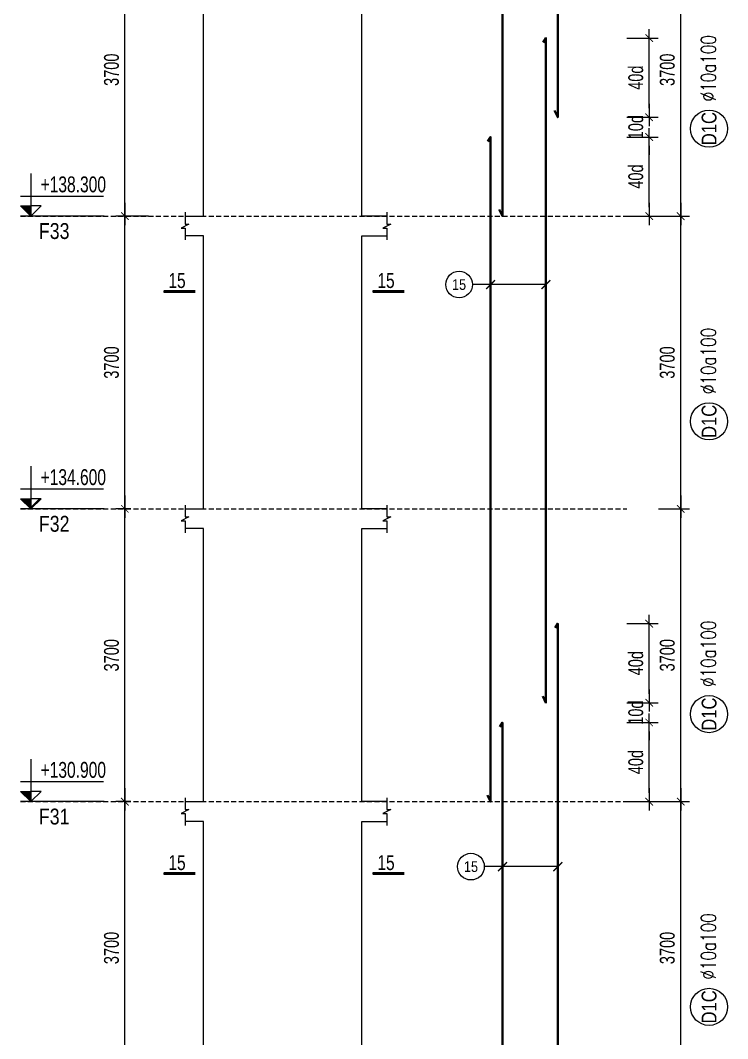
# Model space of a CAD drawing. Header units: millimetres. Extents: x 415878 to 795945, y 85573 to 378758.
# Drawn here: x 762601 to 771544, y 344523 to 357393 of the extents above; entities that cross this region are included whole.
import ezdxf
from ezdxf.enums import TextEntityAlignment as Align
from ezdxf.xclip import XClip

# ---------------------------------------------------------------- set-up
doc = ezdxf.new("R2010")
doc.units = ezdxf.units.MM
doc.linetypes.add('DASHED2', pattern=[9.524999999999999, 6.35, -3.175])
doc.layers.get('0').update_dxf_attribs({"lineweight": 20})
doc.layers.get('Defpoints').update_dxf_attribs({"color": 151, "lineweight": 9})
for name, color, linetype, lineweight in [('NDC_S_ANNO', 7, 'Continuous', 20), ('NDC_S_CONTINUOUS', 3, 'Continuous', 20), ('NDC_S_DIM', 1, 'Continuous', 15), ('NDC_S_ENG TITLE', 3, 'Continuous', 20), ('NDC_S_HATCH MATERIAL', 8, 'Continuous', 13), ('NDC_S_LEADER', 1, 'Continuous', 15), ('NDC_S_REBAR NO.', 7, 'Continuous', 20), ('NDC_S_REBAR NO. BOX', 1, 'Continuous', 9), ('NDC_S_STIRRUP', 4, 'Continuous', 40), ('NDC_S_TEXT SYMBOL', 7, 'Continuous', 20), ('NDC_S_VN TEXT', 7, 'Continuous', 20)]:
    doc.layers.add(name, color=color, linetype=linetype, lineweight=lineweight)
doc.styles.add('NDC_ANNO', font='', dxfattribs={"width": 0.8})
doc.styles.add('NDC_ARIAL', font='arial.ttf', dxfattribs={"width": 0.85})
doc.styles.add('NDC_DIM', font='', dxfattribs={"width": 0.75})
doc.styles.add('NDC_ROMANS', font='romans.shx', dxfattribs={"width": 0.7})
doc.styles.add('NDC_VIE TXT', font='arial.ttf', dxfattribs={"width": 0.8})
doc.styles.get('NDC_ANNO').set_extended_font_data('Dotum')
doc.styles.get('NDC_DIM').set_extended_font_data('Dotum')
doc.dimstyles.new('NDC_dim_75', dxfattribs={"dimscale": 75, "dimtxt": 2.5, "dimasz": 1.5, "dimexe": 1.5, "dimexo": 2.5, "dimgap": 1, "dimtad": 1, "dimdec": 0, "dimzin": 0, "dimdsep": 46, "dimtxsty": 'NDC_DIM', "dimblk": 'DIMMARK', "dimcen": 0.09, "dimdle": 1.2, "dimclrd": 1, "dimclre": 1, "dimclrt": 3, "dimadec": 0, "dimazin": 0, "dimtfac": 1, "dimtdec": 0, "dimtix": 1, "dimtofl": 0, "dimtmove": 0, "dimatfit": 3, "dimfxl": 8, "dimfxlon": 1, "dimtolj": 1, "dimtzin": 0, "dimarcsym": 0})

# ---------------------------------------------------------------- blocks, each defined once
blk = doc.blocks.new('DIMMARK')
at = {"layer": 'NDC_S_DIM', "color": 1}
blk.add_line((-1.5, 0), (1, 0), dxfattribs=at)
at = {"layer": 'NDC_S_DIM', "color": 2, "const_width": 0.1}
blk.add_lwpolyline([(-0.4242640687119285, -0.4242640687119285), (0.4242640687119285, 0.4242640687119285)], dxfattribs=at)
blk = doc.blocks.new('*D694')
at = {"layer": 'Defpoints', "color": 0, "transparency": 16777216}
for p in [(477507.7895050017, 232229.3984995191), (477770.0957627477, 232229.3984995191), (477770.0957627475, 228529.3984995191)]:
    blk.add_point(p, dxfattribs=at)
at = {"layer": 'NDC_S_HATCH MATERIAL', "color": 1, "lineweight": -2, "transparency": 16777216}
for p, q in [((477582.5957627477, 232229.3984995191), (477395.2895050017, 232229.3984995191)), ((477507.7895050017, 228641.8984995191), (477507.7895050017, 232116.8984995191)), ((477582.5957627475, 228529.3984995191), (477395.2895050017, 228529.3984995191))]:
    blk.add_line(p, q, dxfattribs=at)
at = {"layer": 'NDC_S_HATCH MATERIAL', "color": 1, "lineweight": -2, "transparency": 16777216, "xscale": 112.5, "yscale": 112.5, "zscale": 112.5}
for p, rotation in [((477507.7895050017, 232229.3984995191), 90), ((477507.7895050017, 228529.3984995191), 270)]:
    blk.add_blockref('DIMMARK', p, dxfattribs=dict(at, rotation=rotation))
at = {"layer": 'NDC_S_HATCH MATERIAL', "color": 3, "transparency": 16777216, "insert": (477339.0395050017, 230379.3984995192), "char_height": 187.5, "attachment_point": 5, "rotation": 90, "style": 'NDC_DIM'}
blk.add_mtext('\\A1;3700', dxfattribs=at)
blk = doc.blocks.new('*D695')
at = {"layer": 'Defpoints', "color": 0, "transparency": 16777216}
for p in [(477507.789505002, 235929.3984995191), (477770.0957627477, 235929.3984995191), (477770.0957627477, 232229.3984995191)]:
    blk.add_point(p, dxfattribs=at)
at = {"layer": 'NDC_S_HATCH MATERIAL', "color": 1, "lineweight": -2, "transparency": 16777216}
for p, q in [((477582.5957627477, 235929.3984995191), (477395.289505002, 235929.3984995191)), ((477507.789505002, 232341.8984995191), (477507.789505002, 235816.8984995191)), ((477582.5957627477, 232229.3984995191), (477395.289505002, 232229.3984995191))]:
    blk.add_line(p, q, dxfattribs=at)
at = {"layer": 'NDC_S_HATCH MATERIAL', "color": 1, "lineweight": -2, "transparency": 16777216, "xscale": 112.5, "yscale": 112.5, "zscale": 112.5}
for p, rotation in [((477507.789505002, 235929.3984995191), 90), ((477507.789505002, 232229.3984995191), 270)]:
    blk.add_blockref('DIMMARK', p, dxfattribs=dict(at, rotation=rotation))
at = {"layer": 'NDC_S_HATCH MATERIAL', "color": 3, "transparency": 16777216, "insert": (477339.0395050019, 234079.3984995192), "char_height": 187.5, "attachment_point": 5, "rotation": 90, "style": 'NDC_DIM'}
blk.add_mtext('\\A1;3700', dxfattribs=at)
blk = doc.blocks.new('*D696')
at = {"layer": 'Defpoints', "color": 0, "transparency": 16777216}
for p in [(477507.7895050022, 239629.3984995191), (477992.8392380259, 239629.3984995191), (477770.0957627477, 235929.3984995191)]:
    blk.add_point(p, dxfattribs=at)
at = {"layer": 'NDC_S_HATCH MATERIAL', "color": 1, "lineweight": -2, "transparency": 16777216}
for p, q in [((477805.3392380259, 239629.3984995191), (477395.2895050022, 239629.3984995191)), ((477507.7895050022, 236041.8984995191), (477507.7895050022, 239516.8984995191)), ((477582.5957627477, 235929.3984995191), (477395.2895050022, 235929.3984995191))]:
    blk.add_line(p, q, dxfattribs=at)
at = {"layer": 'NDC_S_HATCH MATERIAL', "color": 1, "lineweight": -2, "transparency": 16777216, "xscale": 112.5, "yscale": 112.5, "zscale": 112.5}
for p, rotation in [((477507.7895050022, 239629.3984995191), 90), ((477507.7895050022, 235929.3984995191), 270)]:
    blk.add_blockref('DIMMARK', p, dxfattribs=dict(at, rotation=rotation))
at = {"layer": 'NDC_S_HATCH MATERIAL', "color": 3, "transparency": 16777216, "insert": (477339.0395050021, 237779.3984995192), "char_height": 187.5, "attachment_point": 5, "rotation": 90, "style": 'NDC_DIM'}
blk.add_mtext('\\A1;3700', dxfattribs=at)
blk = doc.blocks.new('*D697')
at = {"layer": 'Defpoints', "color": 0, "transparency": 16777216}
for p in [(477507.7895050024, 243329.3984995191), (477992.8392380259, 243329.3984995191), (477992.8392380259, 239629.3984995191)]:
    blk.add_point(p, dxfattribs=at)
at = {"layer": 'NDC_S_HATCH MATERIAL', "color": 1, "lineweight": -2, "transparency": 16777216}
for p, q in [((477805.3392380259, 243329.3984995191), (477395.2895050024, 243329.3984995191)), ((477507.7895050024, 239741.8984995191), (477507.7895050024, 243216.8984995191)), ((477805.3392380259, 239629.3984995191), (477395.2895050024, 239629.3984995191))]:
    blk.add_line(p, q, dxfattribs=at)
at = {"layer": 'NDC_S_HATCH MATERIAL', "color": 1, "lineweight": -2, "transparency": 16777216, "xscale": 112.5, "yscale": 112.5, "zscale": 112.5}
for p, rotation in [((477507.7895050024, 243329.3984995191), 90), ((477507.7895050024, 239629.3984995191), 270)]:
    blk.add_blockref('DIMMARK', p, dxfattribs=dict(at, rotation=rotation))
at = {"layer": 'NDC_S_HATCH MATERIAL', "color": 3, "transparency": 16777216, "insert": (477339.0395050024, 241479.3984995192), "char_height": 187.5, "attachment_point": 5, "rotation": 90, "style": 'NDC_DIM'}
blk.add_mtext('\\A1;3700', dxfattribs=at)
blk = doc.blocks.new('*D758')
at = {"layer": 'Defpoints', "color": 0, "transparency": 16777216}
for p in [(480502.9054952622, 240629.3984995185), (484136.9681330944, 240629.3984995185), (480502.9054952622, 239629.3984995186)]:
    blk.add_point(p, dxfattribs=at)
at = {"layer": 'NDC_S_HATCH MATERIAL', "color": 1, "lineweight": -2, "transparency": 16777216}
for p, q in [((483855.7181330944, 240629.3984995185), (484249.4681330944, 240629.3984995185)), ((484136.9681330944, 239741.8984995186), (484136.9681330944, 240516.8984995185)), ((483855.7181330944, 239629.3984995186), (484249.4681330944, 239629.3984995186))]:
    blk.add_line(p, q, dxfattribs=at)
at = {"layer": 'NDC_S_HATCH MATERIAL', "color": 1, "lineweight": -2, "transparency": 16777216, "xscale": 112.5, "yscale": 112.5, "zscale": 112.5}
for p, rotation in [((484136.9681330944, 240629.3984995185), 90), ((484136.9681330944, 239629.3984995186), 270)]:
    blk.add_blockref('DIMMARK', p, dxfattribs=dict(at, rotation=rotation))
at = {"layer": 'NDC_S_HATCH MATERIAL', "color": 3, "transparency": 16777216, "insert": (483968.2181330944, 240129.3984995187), "char_height": 187.5, "attachment_point": 5, "rotation": 90, "style": 'NDC_DIM'}
blk.add_mtext('\\A1;\\A1;\\A1;40d', dxfattribs=at)
blk = doc.blocks.new('*D759')
at = {"layer": 'Defpoints', "color": 0, "transparency": 16777216}
for p in [(480502.9054952622, 240879.3984995185), (484136.9681330949, 240879.3984995185), (480502.9054952622, 240629.3984995185)]:
    blk.add_point(p, dxfattribs=at)
at = {"layer": 'NDC_S_HATCH MATERIAL', "color": 1, "lineweight": -2, "transparency": 16777216}
for p, q in [((484136.9681330949, 240991.8984995185), (484136.9681330949, 241104.3984995185)), ((483855.7181330949, 240879.3984995185), (484249.4681330949, 240879.3984995185)), ((483855.7181330949, 240629.3984995185), (484249.4681330949, 240629.3984995185)), ((484136.9681330949, 240516.8984995185), (484136.9681330949, 240404.3984995185))]:
    blk.add_line(p, q, dxfattribs=at)
at = {"layer": 'NDC_S_HATCH MATERIAL', "color": 1, "lineweight": -2, "transparency": 16777216, "xscale": 112.5, "yscale": 112.5, "zscale": 112.5}
for p, rotation in [((484136.9681330949, 240879.3984995185), 270), ((484136.9681330949, 240629.3984995185), 90)]:
    blk.add_blockref('DIMMARK', p, dxfattribs=dict(at, rotation=rotation))
at = {"layer": 'NDC_S_HATCH MATERIAL', "color": 3, "transparency": 16777216, "insert": (483968.2181330948, 240754.3984995185), "char_height": 187.5, "attachment_point": 5, "rotation": 90, "style": 'NDC_DIM'}
blk.add_mtext('\\A1;\\A1;\\A1;10d', dxfattribs=at)
blk = doc.blocks.new('*D760')
at = {"layer": 'Defpoints', "color": 0, "transparency": 16777216}
for p in [(480502.9054952622, 241879.3984995185), (484136.9681330954, 241879.3984995185), (480502.9054952622, 240879.3984995185)]:
    blk.add_point(p, dxfattribs=at)
at = {"layer": 'NDC_S_HATCH MATERIAL', "color": 1, "lineweight": -2, "transparency": 16777216}
for p, q in [((483855.7181330954, 241879.3984995185), (484249.4681330954, 241879.3984995185)), ((484136.9681330954, 240991.8984995185), (484136.9681330954, 241766.8984995185)), ((483855.7181330954, 240879.3984995185), (484249.4681330954, 240879.3984995185))]:
    blk.add_line(p, q, dxfattribs=at)
at = {"layer": 'NDC_S_HATCH MATERIAL', "color": 1, "lineweight": -2, "transparency": 16777216, "xscale": 112.5, "yscale": 112.5, "zscale": 112.5}
for p, rotation in [((484136.9681330954, 241879.3984995185), 90), ((484136.9681330954, 240879.3984995185), 270)]:
    blk.add_blockref('DIMMARK', p, dxfattribs=dict(at, rotation=rotation))
at = {"layer": 'NDC_S_HATCH MATERIAL', "color": 3, "transparency": 16777216, "insert": (483968.2181330953, 241379.3984995185), "char_height": 187.5, "attachment_point": 5, "rotation": 90, "style": 'NDC_DIM'}
blk.add_mtext('\\A1;\\A1;\\A1;40d', dxfattribs=at)
blk = doc.blocks.new('*D799')
at = {"layer": 'Defpoints', "color": 0, "transparency": 16777216}
for p in [(480502.9054952622, 232229.3984995191), (484535.3505426151, 232229.3984995191), (480502.9054952622, 228529.3984995191)]:
    blk.add_point(p, dxfattribs=at)
at = {"layer": 'NDC_S_VN TEXT', "color": 1, "lineweight": -2, "transparency": 16777216}
for p, q in [((484254.1005426151, 232229.3984995191), (484647.8505426151, 232229.3984995191)), ((484535.3505426151, 228641.8984995191), (484535.3505426151, 232116.8984995191)), ((484254.1005426151, 228529.3984995191), (484647.8505426151, 228529.3984995191))]:
    blk.add_line(p, q, dxfattribs=at)
at = {"layer": 'NDC_S_VN TEXT', "color": 1, "lineweight": -2, "transparency": 16777216, "xscale": 112.5, "yscale": 112.5, "zscale": 112.5}
for p, rotation in [((484535.3505426151, 232229.3984995191), 90), ((484535.3505426151, 228529.3984995191), 270)]:
    blk.add_blockref('DIMMARK', p, dxfattribs=dict(at, rotation=rotation))
at = {"layer": 'NDC_S_VN TEXT', "color": 3, "transparency": 16777216, "insert": (484366.600542615, 230379.3984995192), "char_height": 187.5, "attachment_point": 5, "rotation": 90, "style": 'NDC_DIM'}
blk.add_mtext('\\A1;3700', dxfattribs=at)
blk = doc.blocks.new('*D800')
at = {"layer": 'Defpoints', "color": 0, "transparency": 16777216}
for p in [(480502.9054952622, 235929.3984995194), (484535.3505426153, 235929.3984995194), (480502.9054952622, 232229.3984995191)]:
    blk.add_point(p, dxfattribs=at)
at = {"layer": 'NDC_S_VN TEXT', "color": 1, "lineweight": -2, "transparency": 16777216}
for p, q in [((484254.1005426153, 235929.3984995194), (484647.8505426153, 235929.3984995194)), ((484535.3505426153, 232341.8984995191), (484535.3505426153, 235816.8984995194)), ((484254.1005426153, 232229.3984995191), (484647.8505426153, 232229.3984995191))]:
    blk.add_line(p, q, dxfattribs=at)
at = {"layer": 'NDC_S_VN TEXT', "color": 1, "lineweight": -2, "transparency": 16777216, "xscale": 112.5, "yscale": 112.5, "zscale": 112.5}
for p, rotation in [((484535.3505426153, 235929.3984995194), 90), ((484535.3505426153, 232229.3984995191), 270)]:
    blk.add_blockref('DIMMARK', p, dxfattribs=dict(at, rotation=rotation))
at = {"layer": 'NDC_S_VN TEXT', "color": 3, "transparency": 16777216, "insert": (484366.6005426152, 234079.3984995193), "char_height": 187.5, "attachment_point": 5, "rotation": 90, "style": 'NDC_DIM'}
blk.add_mtext('\\A1;3700', dxfattribs=at)
blk = doc.blocks.new('*D801')
at = {"layer": 'Defpoints', "color": 0, "transparency": 16777216}
for p in [(480502.9054952622, 239629.3984995191), (484535.3505426155, 239629.3984995191), (480502.9054952622, 235929.3984995194)]:
    blk.add_point(p, dxfattribs=at)
at = {"layer": 'NDC_S_VN TEXT', "color": 1, "lineweight": -2, "transparency": 16777216}
for p, q in [((484254.1005426155, 239629.3984995191), (484647.8505426155, 239629.3984995191)), ((484535.3505426155, 236041.8984995194), (484535.3505426155, 239516.8984995191)), ((484254.1005426155, 235929.3984995194), (484647.8505426155, 235929.3984995194))]:
    blk.add_line(p, q, dxfattribs=at)
at = {"layer": 'NDC_S_VN TEXT', "color": 1, "lineweight": -2, "transparency": 16777216, "xscale": 112.5, "yscale": 112.5, "zscale": 112.5}
for p, rotation in [((484535.3505426155, 239629.3984995191), 90), ((484535.3505426155, 235929.3984995194), 270)]:
    blk.add_blockref('DIMMARK', p, dxfattribs=dict(at, rotation=rotation))
at = {"layer": 'NDC_S_VN TEXT', "color": 3, "transparency": 16777216, "insert": (484366.6005426155, 237779.3984995193), "char_height": 187.5, "attachment_point": 5, "rotation": 90, "style": 'NDC_DIM'}
blk.add_mtext('\\A1;3700', dxfattribs=at)
blk = doc.blocks.new('*D802')
at = {"layer": 'Defpoints', "color": 0, "transparency": 16777216}
for p in [(480502.9054952622, 243329.3984995191), (484535.3505426157, 243329.3984995191), (480502.9054952622, 239629.3984995191)]:
    blk.add_point(p, dxfattribs=at)
at = {"layer": 'NDC_S_VN TEXT', "color": 1, "lineweight": -2, "transparency": 16777216}
for p, q in [((484254.1005426157, 243329.3984995191), (484647.8505426157, 243329.3984995191)), ((484535.3505426157, 239741.8984995191), (484535.3505426157, 243216.8984995191)), ((484254.1005426157, 239629.3984995191), (484647.8505426157, 239629.3984995191))]:
    blk.add_line(p, q, dxfattribs=at)
at = {"layer": 'NDC_S_VN TEXT', "color": 1, "lineweight": -2, "transparency": 16777216, "xscale": 112.5, "yscale": 112.5, "zscale": 112.5}
for p, rotation in [((484535.3505426157, 243329.3984995191), 90), ((484535.3505426157, 239629.3984995191), 270)]:
    blk.add_blockref('DIMMARK', p, dxfattribs=dict(at, rotation=rotation))
at = {"layer": 'NDC_S_VN TEXT', "color": 3, "transparency": 16777216, "insert": (484366.6005426157, 241479.3984995192), "char_height": 187.5, "attachment_point": 5, "rotation": 90, "style": 'NDC_DIM'}
blk.add_mtext('\\A1;3700', dxfattribs=at)
blk = doc.blocks.new('CD')
at = {"layer": 'NDC_S_ANNO'}
blk.add_hatch(color=3, dxfattribs=at).paths.add_polyline_path([(5.820766091346741e-10, 159.6954857552046), (-161.2010908627417, 159.6954857552046), (5.820766091346741e-10, -5.529727786779404e-10)])
at = {"layer": 'NDC_S_ANNO', "ltscale": 50}
h = blk.add_hatch(dxfattribs=at)
h.set_pattern_fill('ANSI31', color=256, scale=140.6250541793833, style=0)
h.set_pattern_definition([(45, (5.820766091346741e-10, 0), (-315.7122508925224, 315.7122508925224), [])])
h.paths.add_polyline_path([(5.820766091346741e-10, 159.6954857552046), (5.820766091346741e-10, -5.529727786779404e-10), (161.2010908930097, 159.6954857552046)])
for p, q in [((-159.2704896852956, 314.0833880473947), (1146.947077315999, 314.0833880473947)), ((1156.125648126763, 0), (-163.8695725132129, 0))]:
    blk.add_line(p, q, dxfattribs=at)
for points in [[(5.820766091346741e-10, 669.4950748638657), (5.820766091346741e-10, -5.529727786779404e-10)], [(5.820766091346741e-10, -5.529727786779404e-10), (-161.2010908627417, 159.6954857552046), (5.820766091346741e-10, 159.6954857552046)], [(5.820766091346741e-10, -5.529727786779404e-10), (161.2010908930097, 159.6954857552046), (5.820766091346741e-10, 159.6954857552046)]]:
    blk.add_lwpolyline(points, dxfattribs=at)
at = {"layer": 'NDC_S_TEXT SYMBOL', "color": 3, "style": 'NDC_DIM', "width": 0.7}
blk.add_attdef('COT', (153.9534816145897, 374.6377722059842), '', height=250, dxfattribs=at)
blk = doc.blocks.new('*U25')
at = {"layer": 'NDC_S_ANNO', "color": 0, "linetype": 'ByBlock', "lineweight": -2}
blk.add_line((-4.357142640116527, 0.002997111644365447), (1.000000217026004, 0.002999782974066001), dxfattribs=at)
at = {"layer": 'NDC_S_ANNO', "ltscale": 0.005, "const_width": 0.5}
blk.add_lwpolyline([(1.000000217026004, 0.002999782974066001), (-4.357142640116527, 0.002997111644365447)], dxfattribs=at)
at = {"layer": 'NDC_S_TEXT SYMBOL', "linetype": 'ByBlock', "lineweight": -2, "style": 'NDC_ANNO', "width": 0.8}
blk.add_attdef('DETAIL', text='', height=2.5, dxfattribs=at).set_placement((-0.635006858396082, 1.824862175366434), align=Align.MIDDLE_RIGHT)
blk = doc.blocks.new('*U26')
at = {"layer": 'NDC_S_ANNO', "color": 0, "linetype": 'ByBlock', "lineweight": -2}
blk.add_line((1.000000217026004, 0.002997111644368654), (-4.357142640116527, 0.002999782974062794), dxfattribs=at)
at = {"layer": 'NDC_S_ANNO', "ltscale": 0.005, "const_width": 0.5}
blk.add_lwpolyline([(1.000000217026004, 0.002999782974066001), (-4.357142640116527, 0.002997111644365447)], dxfattribs=at)
at = {"layer": 'NDC_S_TEXT SYMBOL', "linetype": 'ByBlock', "lineweight": -2, "style": 'NDC_ANNO', "width": 0.8}
blk.add_attdef('DETAIL', text='', height=2.5, dxfattribs=at).set_placement((-0.635006858396082, 1.824862175366434), align=Align.MIDDLE_RIGHT)
blk = doc.blocks.new('*D650')
at = {"layer": 'Defpoints', "color": 0, "transparency": 16777216}
for p in [(482981.5425903422, 233229.3984995185), (484136.9681330927, 233229.3984995185), (482981.5425903422, 232229.3984995187)]:
    blk.add_point(p, dxfattribs=at)
at = {"layer": 'NDC_S_HATCH MATERIAL', "color": 1, "lineweight": -2, "transparency": 16777216}
for p, q in [((483855.7181330927, 233229.3984995185), (484249.4681330927, 233229.3984995185)), ((484136.9681330927, 232341.8984995187), (484136.9681330927, 233116.8984995185)), ((483855.7181330927, 232229.3984995187), (484249.4681330927, 232229.3984995187))]:
    blk.add_line(p, q, dxfattribs=at)
at = {"layer": 'NDC_S_HATCH MATERIAL', "color": 1, "lineweight": -2, "transparency": 16777216, "xscale": 112.5, "yscale": 112.5, "zscale": 112.5}
for p, rotation in [((484136.9681330927, 233229.3984995185), 90), ((484136.9681330927, 232229.3984995187), 270)]:
    blk.add_blockref('DIMMARK', p, dxfattribs=dict(at, rotation=rotation))
at = {"layer": 'NDC_S_HATCH MATERIAL', "color": 3, "transparency": 16777216, "insert": (483968.2181330927, 232729.3984995187), "char_height": 187.5, "attachment_point": 5, "rotation": 90, "style": 'NDC_DIM'}
blk.add_mtext('\\A1;\\A1;\\A1;40d', dxfattribs=at)
blk = doc.blocks.new('*D651')
at = {"layer": 'Defpoints', "color": 0, "transparency": 16777216}
for p in [(482981.5425903422, 233479.3984995185), (484136.9681330932, 233479.3984995185), (482981.5425903422, 233229.3984995185)]:
    blk.add_point(p, dxfattribs=at)
at = {"layer": 'NDC_S_HATCH MATERIAL', "color": 1, "lineweight": -2, "transparency": 16777216}
for p, q in [((484136.9681330932, 233591.8984995185), (484136.9681330932, 233704.3984995185)), ((483855.7181330932, 233479.3984995185), (484249.4681330932, 233479.3984995185)), ((483855.7181330932, 233229.3984995185), (484249.4681330932, 233229.3984995185)), ((484136.9681330932, 233116.8984995185), (484136.9681330932, 233004.3984995185))]:
    blk.add_line(p, q, dxfattribs=at)
at = {"layer": 'NDC_S_HATCH MATERIAL', "color": 1, "lineweight": -2, "transparency": 16777216, "xscale": 112.5, "yscale": 112.5, "zscale": 112.5}
for p, rotation in [((484136.9681330932, 233479.3984995185), 270), ((484136.9681330932, 233229.3984995185), 90)]:
    blk.add_blockref('DIMMARK', p, dxfattribs=dict(at, rotation=rotation))
at = {"layer": 'NDC_S_HATCH MATERIAL', "color": 3, "transparency": 16777216, "insert": (483968.2181330931, 233354.3984995185), "char_height": 187.5, "attachment_point": 5, "rotation": 90, "style": 'NDC_DIM'}
blk.add_mtext('\\A1;\\A1;\\A1;10d', dxfattribs=at)
blk = doc.blocks.new('*D652')
at = {"layer": 'Defpoints', "color": 0, "transparency": 16777216}
for p in [(482981.5425903422, 234479.3984995185), (484136.9681330937, 234479.3984995185), (482981.5425903422, 233479.3984995185)]:
    blk.add_point(p, dxfattribs=at)
at = {"layer": 'NDC_S_HATCH MATERIAL', "color": 1, "lineweight": -2, "transparency": 16777216}
for p, q in [((483855.7181330937, 234479.3984995185), (484249.4681330937, 234479.3984995185)), ((484136.9681330937, 233591.8984995185), (484136.9681330937, 234366.8984995185)), ((483855.7181330937, 233479.3984995185), (484249.4681330937, 233479.3984995185))]:
    blk.add_line(p, q, dxfattribs=at)
at = {"layer": 'NDC_S_HATCH MATERIAL', "color": 1, "lineweight": -2, "transparency": 16777216, "xscale": 112.5, "yscale": 112.5, "zscale": 112.5}
for p, rotation in [((484136.9681330937, 234479.3984995185), 90), ((484136.9681330937, 233479.3984995185), 270)]:
    blk.add_blockref('DIMMARK', p, dxfattribs=dict(at, rotation=rotation))
at = {"layer": 'NDC_S_HATCH MATERIAL', "color": 3, "transparency": 16777216, "insert": (483968.2181330936, 233979.3984995185), "char_height": 187.5, "attachment_point": 5, "rotation": 90, "style": 'NDC_DIM'}
blk.add_mtext('\\A1;\\A1;\\A1;40d', dxfattribs=at)
blk = doc.blocks.new('MATDUNGCOTC5')
at = {"layer": 'NDC_S_CONTINUOUS'}
for points in [[(478268.3975144615, 239629.3984995191), (478502.9054952622, 239629.3984995191), (478502.9054952622, 243079.3984995191), (478268.3975144615, 243079.3984995191)], [(480819.029916543, 239629.3984995191), (480502.9054952622, 239629.3984995191), (480502.9054952622, 243079.3984995191), (480819.029916543, 243079.3984995191)], [(478268.3975144615, 235929.3984995191), (478502.9054952622, 235929.3984995191), (478502.9054952622, 239379.3984995191), (478268.3975144615, 239379.3984995191)], [(480819.029916543, 235929.3984995191), (480502.9054952622, 235929.3984995191), (480502.9054952622, 239379.3984995191), (480819.029916543, 239379.3984995191)], [(478268.3975144615, 232229.3984995191), (478502.9054952622, 232229.3984995191), (478502.9054952622, 235679.3984995191), (478268.3975144615, 235679.3984995191)], [(480819.029916543, 232229.3984995191), (480502.9054952622, 232229.3984995191), (480502.9054952622, 235679.3984995191), (480819.029916543, 235679.3984995191)], [(478268.3975144615, 228529.3984995191), (478502.9054952622, 228529.3984995191), (478502.9054952622, 231979.3984995191), (478268.3975144615, 231979.3984995191)], [(480819.029916543, 228529.3984995191), (480502.9054952622, 228529.3984995191), (480502.9054952622, 231979.3984995191), (480819.029916543, 231979.3984995191)]]:
    blk.add_lwpolyline(points, dxfattribs=at)
at = {"layer": 'NDC_S_DIM', "ltscale": 40}
for points in [[(478268.3975144615, 239677.9441372613), (478268.3975144615, 239527.9441372613), (478318.3975144615, 239527.9441372613), (478218.3975144615, 239477.9441372613), (478268.3975144615, 239477.9441372613), (478268.3975144615, 239327.9441372613)], [(480819.029916543, 239677.9441372613), (480819.029916543, 239527.9441372613), (480869.029916543, 239527.9441372613), (480769.029916543, 239477.9441372613), (480819.029916543, 239477.9441372613), (480819.029916543, 239327.9441372613)], [(478268.3975144615, 235977.9441372613), (478268.3975144615, 235827.9441372613), (478318.3975144615, 235827.9441372613), (478218.3975144615, 235777.9441372613), (478268.3975144615, 235777.9441372613), (478268.3975144615, 235627.9441372613)], [(480819.029916543, 235977.9441372613), (480819.029916543, 235827.9441372613), (480869.029916543, 235827.9441372613), (480769.029916543, 235777.9441372613), (480819.029916543, 235777.9441372613), (480819.029916543, 235627.9441372613)], [(478268.3975144615, 232277.9441372613), (478268.3975144615, 232127.9441372613), (478318.3975144615, 232127.9441372613), (478218.3975144615, 232077.9441372613), (478268.3975144615, 232077.9441372613), (478268.3975144615, 231927.9441372613)], [(480819.029916543, 232277.9441372613), (480819.029916543, 232127.9441372613), (480869.029916543, 232127.9441372613), (480769.029916543, 232077.9441372613), (480819.029916543, 232077.9441372613), (480819.029916543, 231927.9441372613)]]:
    blk.add_lwpolyline(points, dxfattribs=at)
at = {"layer": 'NDC_S_HATCH MATERIAL', "linetype": 'DASHED2', "ltscale": 10}
for p, q in [((476186.2351382691, 239629.3984995191), (483855.7181330998, 239629.3984995191)), ((476186.2351382691, 235929.3984995191), (483855.7181330998, 235929.3984995191)), ((476186.2351382691, 232229.3984995191), (483855.7181330998, 232229.3984995191))]:
    blk.add_line(p, q, dxfattribs=at)
at = {"layer": 'NDC_S_LEADER', "ltscale": 0.005}
for centre in [(481733.6074732151, 238764.6761792525), (481883.6074732154, 231407.7926901899)]:
    blk.add_circle(centre, 168.749999999483, dxfattribs=at)
at = {"layer": 'NDC_S_REBAR NO. BOX'}
for centre in [(484894.1928543466, 240735.3379536527), (484894.1928543464, 237035.3379536529), (484894.1928543461, 233335.3379536529), (484894.1928543459, 229635.3379536527)]:
    blk.add_circle(centre, 234.8327636705481, dxfattribs=at)
at = {"layer": 'NDC_S_STIRRUP'}
for points in [[(482941.5425903444, 240962.8430402884), (482981.5425903444, 240879.398499515), (482981.5425903454, 245579.3984995155), (482948.0067652189, 245524.5513283157)], [(482241.5425903444, 239712.843040292), (482281.5425903444, 239629.3984995186), (482281.5425903454, 244329.3984995156), (482248.0067652189, 244274.5513283157)], [(482791.5425903429, 233562.8430402926), (482831.5425903429, 233479.3984995192), (482831.542590343, 241879.398499515), (482798.0067652165, 241824.5513283151)], [(482091.5425903429, 232312.8430402925), (482131.5425903429, 232229.3984995191), (482131.542590343, 240629.3984995151), (482098.0067652165, 240574.5513283152)], [(482941.5425903428, 226162.8430402925), (482981.5425903428, 226079.3984995191), (482981.5425903439, 234479.3984995192), (482948.0067652174, 234424.5513283193)], [(482241.5425903428, 224912.8430402962), (482281.5425903428, 224829.3984995228), (482281.5425903439, 233229.3984995192), (482248.0067652174, 233174.5513283194)]]:
    blk.add_lwpolyline(points, dxfattribs=at)
at = {"layer": 'NDC_S_DIM'}
ref = blk.add_blockref('CD', (476317.9160447536, 239629.3984995191), dxfattribs=dict(at, xscale=0.803571428579744, yscale=0.803571428579744, zscale=0.803571428579744))
ref.add_attrib('COT', '+138.300', (476441.6286639082, 239930.4467093275), dxfattribs={"layer": '0', "color": 3, "height": 200.8928571428572, "style": 'NDC_DIM', "width": 0.75})
at = {"layer": 'NDC_S_DIM', "color": 2, "xscale": 75, "yscale": 75, "zscale": 75}
for name, p in [('*U25', (478323.5957159537, 238678.1293051763)), ('*U26', (480966.1119171211, 238678.1294253862)), ('*U25', (478323.5957159537, 231321.2458161137)), ('*U26', (480966.1119171211, 231321.2459363235))]:
    blk.add_blockref(name, p, dxfattribs=at).add_auto_attribs({'DETAIL': '15'})
at = {"layer": 'NDC_S_DIM'}
ref = blk.add_blockref('CD', (476317.9160447536, 235929.3984995191), dxfattribs=dict(at, xscale=0.803571428579744, yscale=0.803571428579744, zscale=0.803571428579744))
ref.add_attrib('COT', '+134.600', (476441.6286639082, 236230.4467093275), dxfattribs={"layer": '0', "color": 3, "height": 200.8928571428572, "style": 'NDC_DIM', "width": 0.75})
ref = blk.add_blockref('CD', (476317.9160447536, 232229.3984995191), dxfattribs=dict(at, xscale=0.803571428579744, yscale=0.803571428579744, zscale=0.803571428579744))
ref.add_attrib('COT', '+130.900', (476441.6286639082, 232530.4467093275), dxfattribs={"layer": '0', "color": 3, "height": 200.8928571428572, "style": 'NDC_DIM', "width": 0.75})
at = {"layer": 'NDC_S_ENG TITLE', "ltscale": 3, "style": 'NDC_ROMANS', "width": 0.75}
for p in [(484979.2710596279, 241079.6129162869), (484979.2710596276, 237379.6129162871), (484979.2710596274, 233679.6129162871), (484979.2710596272, 229979.6129162869)]:
    blk.add_text('%%C10a100', height=187.5, rotation=90, dxfattribs=at).set_placement(p)
at = {"layer": 'NDC_S_REBAR NO.', "style": 'NDC_ARIAL', "width": 0.8}
for p in [(484894.1928543466, 240735.3379536527), (484894.1928543464, 237035.3379536529), (484894.1928543461, 233335.3379536529), (484894.1928543459, 229635.3379536527)]:
    blk.add_text('D1C', height=187.5, rotation=90, dxfattribs=at).set_placement(p, align=Align.MIDDLE_CENTER)
at = {"layer": 'NDC_S_VN TEXT', "style": 'NDC_VIE TXT', "width": 0.8}
for s, p in [('F33', (476420.6549657279, 239440.9813457581)), ('F32', (476420.6549657279, 235740.9813457581)), ('F31', (476420.6549657279, 232040.9813457581))]:
    blk.add_text(s, height=200.8928571428571, dxfattribs=at).set_placement(p, align=Align.MIDDLE_LEFT)
at = {"layer": 'NDC_S_VN TEXT', "style": 'NDC_ARIAL', "width": 0.85}
for p in [(481733.6074732151, 238764.6761792525), (481883.6074732154, 231407.7926901899)]:
    blk.add_text('15', height=134.9999999995864, dxfattribs=at).set_placement(p, align=Align.MIDDLE_CENTER)
at = {"layer": 'NDC_S_HATCH MATERIAL'}
for base, p1, p2, picture, middle in [((477507.7895050024, 243329.3984995191), (477992.8392380259, 239629.3984995191), (477992.8392380259, 243329.3984995191), '*D697', (477339.0395050024, 241479.3984995192)), ((477507.7895050022, 239629.3984995191), (477770.0957627477, 235929.3984995191), (477992.8392380259, 239629.3984995191), '*D696', (477339.0395050021, 237779.3984995192)), ((477507.789505002, 235929.3984995191), (477770.0957627477, 232229.3984995191), (477770.0957627477, 235929.3984995191), '*D695', (477339.0395050019, 234079.3984995192)), ((477507.7895050017, 232229.3984995191), (477770.0957627475, 228529.3984995191), (477770.0957627477, 232229.3984995191), '*D694', (477339.0395050017, 230379.3984995192))]:
    dim = blk.add_linear_dim(base=base, p1=p1, p2=p2, angle=90, dimstyle='NDC_dim_75', override={"dimtmove": 1}, dxfattribs=at)
    dim.commit()
    dim.dimension.update_dxf_attribs({"geometry": picture, "text_midpoint": middle})
for base, p1, p2, text, picture, middle in [((484136.9681330954, 241879.3984995185), (480502.9054952622, 240879.3984995185), (480502.9054952622, 241879.3984995185), '\\A1;\\A1;40d', '*D760', (483968.2181330953, 241379.3984995185)), ((484136.9681330949, 240879.3984995185), (480502.9054952622, 240629.3984995185), (480502.9054952622, 240879.3984995185), '\\A1;\\A1;10d', '*D759', (483968.2181330948, 240754.3984995185)), ((484136.9681330944, 240629.3984995185), (480502.9054952622, 239629.3984995186), (480502.9054952622, 240629.3984995185), '\\A1;\\A1;40d', '*D758', (483968.2181330944, 240129.3984995187)), ((484136.9681330937, 234479.3984995185), (482981.5425903422, 233479.3984995185), (482981.5425903422, 234479.3984995185), '\\A1;\\A1;40d', '*D652', (483968.2181330936, 233979.3984995185)), ((484136.9681330932, 233479.3984995185), (482981.5425903422, 233229.3984995185), (482981.5425903422, 233479.3984995185), '\\A1;\\A1;10d', '*D651', (483968.2181330931, 233354.3984995185)), ((484136.9681330927, 233229.3984995185), (482981.5425903422, 232229.3984995187), (482981.5425903422, 233229.3984995185), '\\A1;\\A1;40d', '*D650', (483968.2181330927, 232729.3984995187))]:
    dim = blk.add_linear_dim(base=base, p1=p1, p2=p2, angle=90, text=text, dimstyle='NDC_dim_75', override={"dimtmove": 1, "dimfxl": 3.75}, dxfattribs=at)
    dim.commit()
    dim.dimension.update_dxf_attribs({"geometry": picture, "text_midpoint": middle})
at = {"layer": 'NDC_S_VN TEXT'}
for base, p1, p2, picture, middle in [((484535.3505426157, 243329.3984995191), (480502.9054952622, 239629.3984995191), (480502.9054952622, 243329.3984995191), '*D802', (484366.6005426157, 241479.3984995192)), ((484535.3505426155, 239629.3984995191), (480502.9054952622, 235929.3984995194), (480502.9054952622, 239629.3984995191), '*D801', (484366.6005426155, 237779.3984995193)), ((484535.3505426153, 235929.3984995194), (480502.9054952622, 232229.3984995191), (480502.9054952622, 235929.3984995194), '*D800', (484366.6005426152, 234079.3984995193)), ((484535.3505426151, 232229.3984995191), (480502.9054952622, 228529.3984995191), (480502.9054952622, 232229.3984995191), '*D799', (484366.600542615, 230379.3984995192))]:
    dim = blk.add_linear_dim(base=base, p1=p1, p2=p2, angle=90, dimstyle='NDC_dim_75', override={"dimtmove": 1, "dimfxl": 3.75}, dxfattribs=at)
    dim.commit()
    dim.dimension.update_dxf_attribs({"geometry": picture, "text_midpoint": middle})
for points in [[(482831.5425903429, 238764.6761792525), (481902.3574732147, 238764.6761792525)], [(482131.542590343, 238764.6761792525), (481902.3574732147, 238764.6761792525)], [(482981.5425903432, 231407.7926901899), (482052.357473215, 231407.7926901899)], [(482281.5425903433, 231407.7926901899), (482052.357473215, 231407.7926901899)]]:
    blk.add_leader(points, dimstyle='NDC_dim_75', override={"dimtmove": 1, "dimldrblk": 'ARCHTICK', "dimfxl": 3.75}, dxfattribs=at)

msp = doc.modelspace()

# ---------------------------------------------------------------- block references
at = {"layer": 'NDC_S_VN TEXT'}
ref = msp.add_blockref('MATDUNGCOTC5', (286414.4957218296, 115289.1545565261), dxfattribs=at)
XClip(ref).set_block_clipping_path([(475648.5125352731, 224184.4665787374), (485351.8807306427, 262905.437313965)])

doc.saveas('drawing.dxf')
